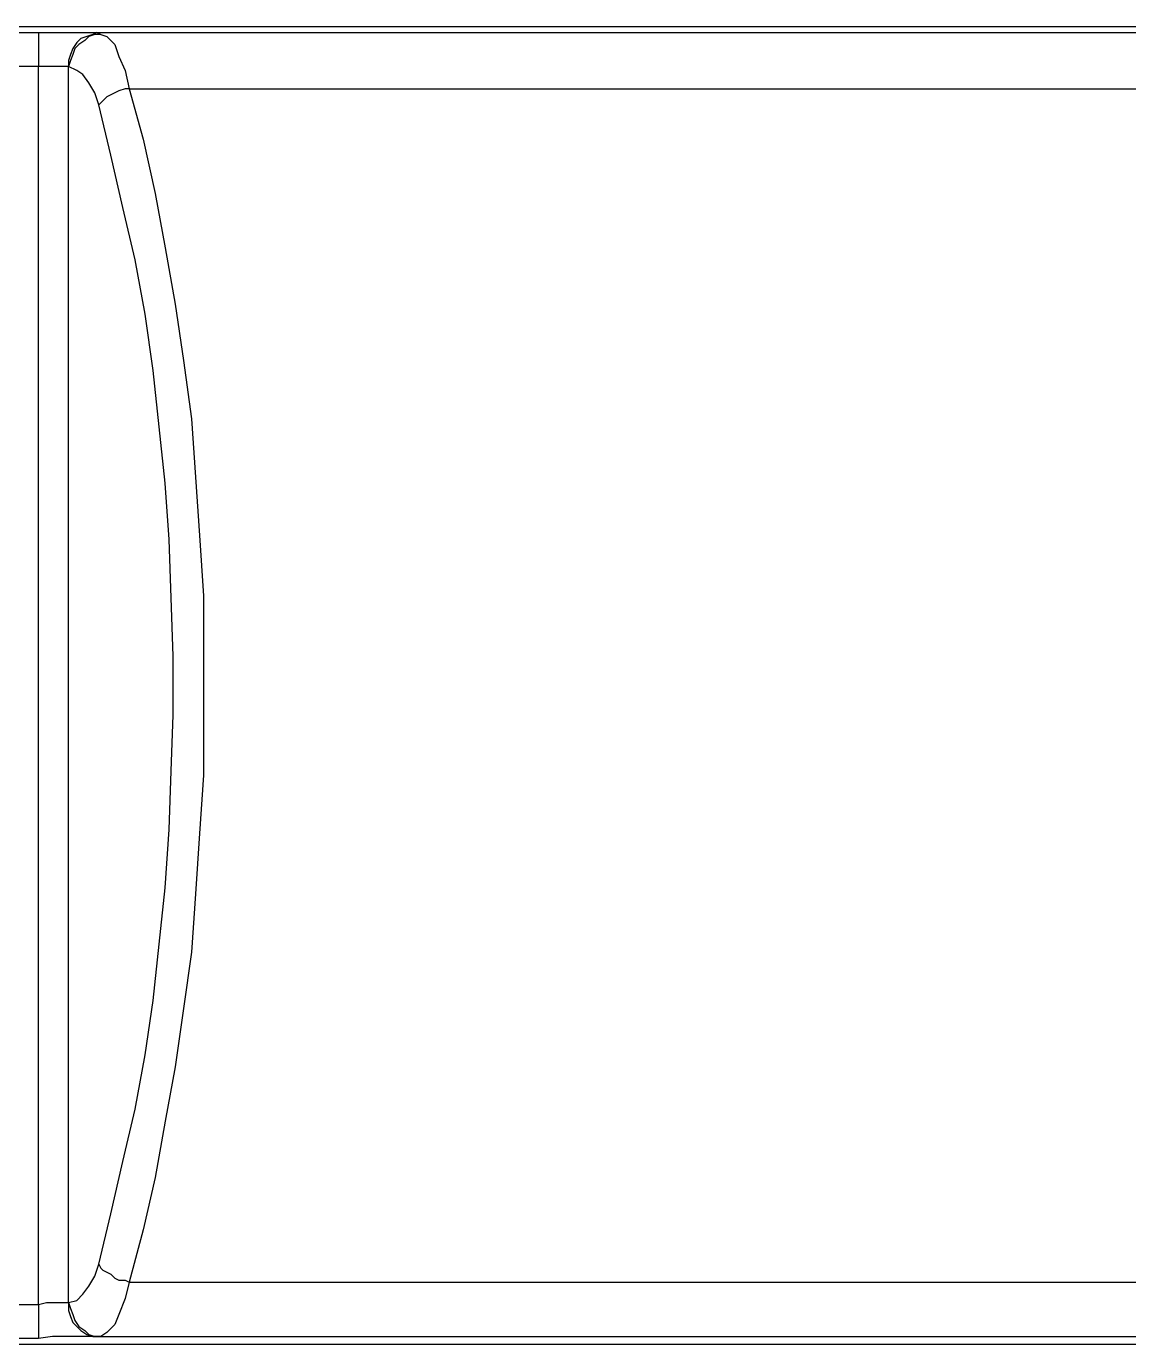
# Model space of a CAD drawing. Header units: centimetres. Extents: x -8.4 to 3.7, y -7.8 to 8.
# Drawn here: x -4.096 to -3.129, y 0.713 to 1.87 of the extents above; entities that cross this region are included whole.
import ezdxf

# ---------------------------------------------------------------- set-up
doc = ezdxf.new("R2010")
doc.units = ezdxf.units.CM
doc.header["$MEASUREMENT"] = 0
doc.layers.add('Layer 1', color=7, linetype='Continuous')

msp = doc.modelspace()

# ---------------------------------------------------------------- linework, layer by layer
at = {"layer": 'Layer 1', "lineweight": 25}
for points in [[(-5.72329, 1.86954), (-5.72329, 1.86954), (-2.46998, 1.86954), (-2.46998, 1.86954)], [(-4.10634, 1.86425), (-4.10634, 1.86425), (-4.08516, 1.86425), (-4.08516, 1.86425)], [(-4.03397, 1.86425), (-4.03397, 1.86425), (-2.24579, 1.86425), (-2.24579, 1.86425)], [(-4.03397, 1.86425), (-4.03397, 1.86425), (-4.03044, 1.86248), (-4.03044, 1.86248)], [(-4.08516, 1.83424), (-4.08516, 1.83424), (-4.10634, 1.83424), (-4.10634, 1.83424)], [(-4.08516, 0.74863), (-4.08516, 0.74863), (-4.08516, 1.83424), (-4.08516, 1.83424)], [(-4.05868, 0.7504), (-4.05868, 0.7504), (-4.05868, 1.83424), (-4.05868, 1.83424)], [(-4.05868, 1.83424), (-4.05868, 1.83424), (-4.05868, 1.83424), (-4.05868, 1.83424)], [(-4.00573, 1.81482), (-4.00573, 1.81482), (-2.27404, 1.81482), (-2.27404, 1.81482)], [(-4.00573, 0.76805), (-4.00573, 0.76805), (-2.27404, 0.76805), (-2.27404, 0.76805)], [(-4.10634, 0.74863), (-4.10634, 0.74863), (-4.08516, 0.74863), (-4.08516, 0.74863)], [(-4.05868, 0.7504), (-4.05868, 0.7504), (-4.05868, 0.7504), (-4.05868, 0.7504)], [(-4.08516, 0.71862), (-4.08516, 0.71862), (-4.10634, 0.71862), (-4.10634, 0.71862)], [(-4.03397, 0.72039), (-4.03397, 0.72039), (-2.24579, 0.72039), (-2.24579, 0.72039)], [(-4.03044, 0.72039), (-4.03044, 0.72039), (-4.03397, 0.72039), (-4.03397, 0.72039)], [(-2.46998, 0.71332), (-2.46998, 0.71332), (-5.72329, 0.71332), (-5.72329, 0.71332)]]:
    msp.add_open_spline(points, degree=3, dxfattribs=at)
for points, knots in [([(-4.08516, 1.86425), (-4.08516, 1.86425), (-4.0728, 1.86425), (-4.0728, 1.86425), (-4.0728, 1.86425), (-4.0728, 1.86425), (-4.06045, 1.86425), (-4.06045, 1.86425), (-4.06045, 1.86425), (-4.06045, 1.86425), (-4.04986, 1.86425), (-4.04986, 1.86425), (-4.04986, 1.86425), (-4.04986, 1.86425), (-4.04103, 1.86425), (-4.04103, 1.86425), (-4.04103, 1.86425), (-4.04103, 1.86425), (-4.03397, 1.86425), (-4.03397, 1.86425)], [0, 0, 0, 0, 0.1666667, 0.1666667, 0.1666667, 0.1666667, 0.3333333, 0.3333333, 0.3333333, 0.3333333, 0.5, 0.5, 0.5, 0.5, 0.6666667, 0.6666667, 0.6666667, 0.6666667, 1, 1, 1, 1]), ([(-4.08516, 1.86425), (-4.08516, 1.86425), (-4.08516, 1.86425), (-4.08516, 1.86425), (-4.08516, 1.86425), (-4.08516, 1.86425), (-4.08516, 1.86248), (-4.08516, 1.86248), (-4.08516, 1.86248), (-4.08516, 1.86248), (-4.08516, 1.85895), (-4.08516, 1.85895), (-4.08516, 1.85895), (-4.08516, 1.85895), (-4.08516, 1.85542), (-4.08516, 1.85542), (-4.08516, 1.85542), (-4.08516, 1.85542), (-4.08516, 1.85013), (-4.08516, 1.85013), (-4.08516, 1.85013), (-4.08516, 1.85013), (-4.08516, 1.84483), (-4.08516, 1.84483), (-4.08516, 1.84483), (-4.08516, 1.84483), (-4.08516, 1.83954), (-4.08516, 1.83954), (-4.08516, 1.83954), (-4.08516, 1.83954), (-4.08516, 1.83424), (-4.08516, 1.83424)], [0, 0, 0, 0, 0.1111111, 0.1111111, 0.1111111, 0.1111111, 0.2222222, 0.2222222, 0.2222222, 0.2222222, 0.3333333, 0.3333333, 0.3333333, 0.3333333, 0.4444444, 0.4444444, 0.4444444, 0.4444444, 0.5555556, 0.5555556, 0.5555556, 0.5555556, 0.6666667, 0.6666667, 0.6666667, 0.6666667, 0.7777778, 0.7777778, 0.7777778, 0.7777778, 1, 1, 1, 1]), ([(-4.03397, 1.86425), (-4.03397, 1.86425), (-4.0375, 1.86248), (-4.0375, 1.86248), (-4.0375, 1.86248), (-4.0375, 1.86248), (-4.04279, 1.86072), (-4.04279, 1.86072), (-4.04279, 1.86072), (-4.04279, 1.86072), (-4.04809, 1.85895), (-4.04809, 1.85895), (-4.04809, 1.85895), (-4.04809, 1.85895), (-4.05162, 1.85542), (-4.05162, 1.85542), (-4.05162, 1.85542), (-4.05162, 1.85542), (-4.05515, 1.85013), (-4.05515, 1.85013), (-4.05515, 1.85013), (-4.05515, 1.85013), (-4.05692, 1.84483), (-4.05692, 1.84483), (-4.05692, 1.84483), (-4.05692, 1.84483), (-4.05868, 1.83954), (-4.05868, 1.83954), (-4.05868, 1.83954), (-4.05868, 1.83954), (-4.05868, 1.83424), (-4.05868, 1.83424)], [0, 0, 0, 0, 0.1111111, 0.1111111, 0.1111111, 0.1111111, 0.2222222, 0.2222222, 0.2222222, 0.2222222, 0.3333333, 0.3333333, 0.3333333, 0.3333333, 0.4444444, 0.4444444, 0.4444444, 0.4444444, 0.5555556, 0.5555556, 0.5555556, 0.5555556, 0.6666667, 0.6666667, 0.6666667, 0.6666667, 0.7777778, 0.7777778, 0.7777778, 0.7777778, 1, 1, 1, 1]), ([(-4.03044, 1.86248), (-4.03044, 1.86248), (-4.03573, 1.86248), (-4.03573, 1.86248), (-4.03573, 1.86248), (-4.03573, 1.86248), (-4.04103, 1.86072), (-4.04103, 1.86072), (-4.04103, 1.86072), (-4.04103, 1.86072), (-4.04456, 1.85719), (-4.04456, 1.85719), (-4.04456, 1.85719), (-4.04456, 1.85719), (-4.04986, 1.85366), (-4.04986, 1.85366), (-4.04986, 1.85366), (-4.04986, 1.85366), (-4.05339, 1.85013), (-4.05339, 1.85013), (-4.05339, 1.85013), (-4.05339, 1.85013), (-4.05515, 1.84483), (-4.05515, 1.84483), (-4.05515, 1.84483), (-4.05515, 1.84483), (-4.05692, 1.83954), (-4.05692, 1.83954), (-4.05692, 1.83954), (-4.05692, 1.83954), (-4.05868, 1.83424), (-4.05868, 1.83424)], [0, 0, 0, 0, 0.1111111, 0.1111111, 0.1111111, 0.1111111, 0.2222222, 0.2222222, 0.2222222, 0.2222222, 0.3333333, 0.3333333, 0.3333333, 0.3333333, 0.4444444, 0.4444444, 0.4444444, 0.4444444, 0.5555556, 0.5555556, 0.5555556, 0.5555556, 0.6666667, 0.6666667, 0.6666667, 0.6666667, 0.7777778, 0.7777778, 0.7777778, 0.7777778, 1, 1, 1, 1]), ([(-4.03044, 1.86248), (-4.03044, 1.86248), (-4.02514, 1.86072), (-4.02514, 1.86072), (-4.02514, 1.86072), (-4.02514, 1.86072), (-4.01808, 1.85366), (-4.01808, 1.85366), (-4.01808, 1.85366), (-4.01808, 1.85366), (-4.01455, 1.84306), (-4.01455, 1.84306), (-4.01455, 1.84306), (-4.01455, 1.84306), (-4.00925, 1.83071), (-4.00925, 1.83071), (-4.00925, 1.83071), (-4.00925, 1.83071), (-4.00573, 1.81482), (-4.00573, 1.81482)], [0, 0, 0, 0, 0.1666667, 0.1666667, 0.1666667, 0.1666667, 0.3333333, 0.3333333, 0.3333333, 0.3333333, 0.5, 0.5, 0.5, 0.5, 0.6666667, 0.6666667, 0.6666667, 0.6666667, 1, 1, 1, 1]), ([(-4.05868, 1.83424), (-4.05868, 1.83424), (-4.06221, 1.83424), (-4.06221, 1.83424), (-4.06221, 1.83424), (-4.06221, 1.83424), (-4.06751, 1.83424), (-4.06751, 1.83424), (-4.06751, 1.83424), (-4.06751, 1.83424), (-4.0728, 1.83424), (-4.0728, 1.83424), (-4.0728, 1.83424), (-4.0728, 1.83424), (-4.0781, 1.83424), (-4.0781, 1.83424), (-4.0781, 1.83424), (-4.0781, 1.83424), (-4.08516, 1.83424), (-4.08516, 1.83424)], [0, 0, 0, 0, 0.1666667, 0.1666667, 0.1666667, 0.1666667, 0.3333333, 0.3333333, 0.3333333, 0.3333333, 0.5, 0.5, 0.5, 0.5, 0.6666667, 0.6666667, 0.6666667, 0.6666667, 1, 1, 1, 1]), ([(-4.0322, 1.8007), (-4.0322, 1.8007), (-4.03573, 1.81129), (-4.03573, 1.81129), (-4.03573, 1.81129), (-4.03573, 1.81129), (-4.04103, 1.82012), (-4.04103, 1.82012), (-4.04103, 1.82012), (-4.04103, 1.82012), (-4.04632, 1.82718), (-4.04632, 1.82718), (-4.04632, 1.82718), (-4.04632, 1.82718), (-4.05162, 1.83071), (-4.05162, 1.83071), (-4.05162, 1.83071), (-4.05162, 1.83071), (-4.05868, 1.83424), (-4.05868, 1.83424)], [0, 0, 0, 0, 0.1666667, 0.1666667, 0.1666667, 0.1666667, 0.3333333, 0.3333333, 0.3333333, 0.3333333, 0.5, 0.5, 0.5, 0.5, 0.6666667, 0.6666667, 0.6666667, 0.6666667, 1, 1, 1, 1]), ([(-4.00573, 1.81482), (-4.00573, 1.81482), (-4.00925, 1.81482), (-4.00925, 1.81482), (-4.00925, 1.81482), (-4.00925, 1.81482), (-4.01455, 1.81306), (-4.01455, 1.81306), (-4.01455, 1.81306), (-4.01455, 1.81306), (-4.01808, 1.81129), (-4.01808, 1.81129), (-4.01808, 1.81129), (-4.01808, 1.81129), (-4.02161, 1.80952), (-4.02161, 1.80952), (-4.02161, 1.80952), (-4.02161, 1.80952), (-4.02514, 1.80776), (-4.02514, 1.80776), (-4.02514, 1.80776), (-4.02514, 1.80776), (-4.02867, 1.80423), (-4.02867, 1.80423), (-4.02867, 1.80423), (-4.02867, 1.80423), (-4.03044, 1.80246), (-4.03044, 1.80246), (-4.03044, 1.80246), (-4.03044, 1.80246), (-4.0322, 1.8007), (-4.0322, 1.8007)], [0, 0, 0, 0, 0.1111111, 0.1111111, 0.1111111, 0.1111111, 0.2222222, 0.2222222, 0.2222222, 0.2222222, 0.3333333, 0.3333333, 0.3333333, 0.3333333, 0.4444444, 0.4444444, 0.4444444, 0.4444444, 0.5555556, 0.5555556, 0.5555556, 0.5555556, 0.6666667, 0.6666667, 0.6666667, 0.6666667, 0.7777778, 0.7777778, 0.7777778, 0.7777778, 1, 1, 1, 1]), ([(-4.00573, 1.81482), (-4.00573, 1.81482), (-3.99337, 1.77069), (-3.99337, 1.77069), (-3.99337, 1.77069), (-3.99337, 1.77069), (-3.98277, 1.72303), (-3.98277, 1.72303), (-3.98277, 1.72303), (-3.98277, 1.72303), (-3.97395, 1.67537), (-3.97395, 1.67537), (-3.97395, 1.67537), (-3.97395, 1.67537), (-3.96513, 1.62595), (-3.96513, 1.62595), (-3.96513, 1.62595), (-3.96513, 1.62595), (-3.95807, 1.57652), (-3.95807, 1.57652), (-3.95807, 1.57652), (-3.95807, 1.57652), (-3.951, 1.52533), (-3.951, 1.52533), (-3.951, 1.52533), (-3.951, 1.52533), (-3.94747, 1.47414), (-3.94747, 1.47414), (-3.94747, 1.47414), (-3.94747, 1.47414), (-3.94394, 1.42294), (-3.94394, 1.42294), (-3.94394, 1.42294), (-3.94394, 1.42294), (-3.94041, 1.36999), (-3.94041, 1.36999), (-3.94041, 1.36999), (-3.94041, 1.36999), (-3.94041, 1.31879), (-3.94041, 1.31879), (-3.94041, 1.31879), (-3.94041, 1.31879), (-3.94041, 1.26584), (-3.94041, 1.26584), (-3.94041, 1.26584), (-3.94041, 1.26584), (-3.94041, 1.21289), (-3.94041, 1.21289), (-3.94041, 1.21289), (-3.94041, 1.21289), (-3.94394, 1.16169), (-3.94394, 1.16169), (-3.94394, 1.16169), (-3.94394, 1.16169), (-3.94747, 1.10874), (-3.94747, 1.10874), (-3.94747, 1.10874), (-3.94747, 1.10874), (-3.951, 1.05754), (-3.951, 1.05754), (-3.951, 1.05754), (-3.951, 1.05754), (-3.95807, 1.00812), (-3.95807, 1.00812), (-3.95807, 1.00812), (-3.95807, 1.00812), (-3.96513, 0.95693), (-3.96513, 0.95693), (-3.96513, 0.95693), (-3.96513, 0.95693), (-3.97395, 0.90927), (-3.97395, 0.90927), (-3.97395, 0.90927), (-3.97395, 0.90927), (-3.98277, 0.85984), (-3.98277, 0.85984), (-3.98277, 0.85984), (-3.98277, 0.85984), (-3.99337, 0.81394), (-3.99337, 0.81394), (-3.99337, 0.81394), (-3.99337, 0.81394), (-4.00573, 0.76805), (-4.00573, 0.76805)], [0, 0, 0, 0, 0.0454545, 0.0454545, 0.0454545, 0.0454545, 0.0909091, 0.0909091, 0.0909091, 0.0909091, 0.1363636, 0.1363636, 0.1363636, 0.1363636, 0.1818182, 0.1818182, 0.1818182, 0.1818182, 0.2272727, 0.2272727, 0.2272727, 0.2272727, 0.2727273, 0.2727273, 0.2727273, 0.2727273, 0.3181818, 0.3181818, 0.3181818, 0.3181818, 0.3636364, 0.3636364, 0.3636364, 0.3636364, 0.4090909, 0.4090909, 0.4090909, 0.4090909, 0.4545455, 0.4545455, 0.4545455, 0.4545455, 0.5, 0.5, 0.5, 0.5, 0.5454545, 0.5454545, 0.5454545, 0.5454545, 0.5909091, 0.5909091, 0.5909091, 0.5909091, 0.6363636, 0.6363636, 0.6363636, 0.6363636, 0.6818182, 0.6818182, 0.6818182, 0.6818182, 0.7272727, 0.7272727, 0.7272727, 0.7272727, 0.7727273, 0.7727273, 0.7727273, 0.7727273, 0.8181818, 0.8181818, 0.8181818, 0.8181818, 0.8636364, 0.8636364, 0.8636364, 0.8636364, 0.9090909, 0.9090909, 0.9090909, 0.9090909, 1, 1, 1, 1]), ([(-4.0322, 0.78394), (-4.0322, 0.78394), (-4.02161, 0.82807), (-4.02161, 0.82807), (-4.02161, 0.82807), (-4.02161, 0.82807), (-4.01102, 0.87396), (-4.01102, 0.87396), (-4.01102, 0.87396), (-4.01102, 0.87396), (-4.00043, 0.91985), (-4.00043, 0.91985), (-4.00043, 0.91985), (-4.00043, 0.91985), (-3.9916, 0.96752), (-3.9916, 0.96752), (-3.9916, 0.96752), (-3.9916, 0.96752), (-3.98454, 1.01518), (-3.98454, 1.01518), (-3.98454, 1.01518), (-3.98454, 1.01518), (-3.97925, 1.0646), (-3.97925, 1.0646), (-3.97925, 1.0646), (-3.97925, 1.0646), (-3.97395, 1.11403), (-3.97395, 1.11403), (-3.97395, 1.11403), (-3.97395, 1.11403), (-3.97042, 1.16522), (-3.97042, 1.16522), (-3.97042, 1.16522), (-3.97042, 1.16522), (-3.96865, 1.21641), (-3.96865, 1.21641), (-3.96865, 1.21641), (-3.96865, 1.21641), (-3.96689, 1.26584), (-3.96689, 1.26584), (-3.96689, 1.26584), (-3.96689, 1.26584), (-3.96689, 1.31703), (-3.96689, 1.31703), (-3.96689, 1.31703), (-3.96689, 1.31703), (-3.96865, 1.36822), (-3.96865, 1.36822), (-3.96865, 1.36822), (-3.96865, 1.36822), (-3.97042, 1.41942), (-3.97042, 1.41942), (-3.97042, 1.41942), (-3.97042, 1.41942), (-3.97395, 1.46884), (-3.97395, 1.46884), (-3.97395, 1.46884), (-3.97395, 1.46884), (-3.97925, 1.51827), (-3.97925, 1.51827), (-3.97925, 1.51827), (-3.97925, 1.51827), (-3.98454, 1.56769), (-3.98454, 1.56769), (-3.98454, 1.56769), (-3.98454, 1.56769), (-3.9916, 1.61712), (-3.9916, 1.61712), (-3.9916, 1.61712), (-3.9916, 1.61712), (-4.00043, 1.66478), (-4.00043, 1.66478), (-4.00043, 1.66478), (-4.00043, 1.66478), (-4.01102, 1.71068), (-4.01102, 1.71068), (-4.01102, 1.71068), (-4.01102, 1.71068), (-4.02161, 1.75657), (-4.02161, 1.75657), (-4.02161, 1.75657), (-4.02161, 1.75657), (-4.0322, 1.8007), (-4.0322, 1.8007)], [0, 0, 0, 0, 0.0454545, 0.0454545, 0.0454545, 0.0454545, 0.0909091, 0.0909091, 0.0909091, 0.0909091, 0.1363636, 0.1363636, 0.1363636, 0.1363636, 0.1818182, 0.1818182, 0.1818182, 0.1818182, 0.2272727, 0.2272727, 0.2272727, 0.2272727, 0.2727273, 0.2727273, 0.2727273, 0.2727273, 0.3181818, 0.3181818, 0.3181818, 0.3181818, 0.3636364, 0.3636364, 0.3636364, 0.3636364, 0.4090909, 0.4090909, 0.4090909, 0.4090909, 0.4545455, 0.4545455, 0.4545455, 0.4545455, 0.5, 0.5, 0.5, 0.5, 0.5454545, 0.5454545, 0.5454545, 0.5454545, 0.5909091, 0.5909091, 0.5909091, 0.5909091, 0.6363636, 0.6363636, 0.6363636, 0.6363636, 0.6818182, 0.6818182, 0.6818182, 0.6818182, 0.7272727, 0.7272727, 0.7272727, 0.7272727, 0.7727273, 0.7727273, 0.7727273, 0.7727273, 0.8181818, 0.8181818, 0.8181818, 0.8181818, 0.8636364, 0.8636364, 0.8636364, 0.8636364, 0.9090909, 0.9090909, 0.9090909, 0.9090909, 1, 1, 1, 1]), ([(-4.05868, 0.7504), (-4.05868, 0.7504), (-4.05162, 0.75216), (-4.05162, 0.75216), (-4.05162, 0.75216), (-4.05162, 0.75216), (-4.04632, 0.75746), (-4.04632, 0.75746), (-4.04632, 0.75746), (-4.04632, 0.75746), (-4.04103, 0.76452), (-4.04103, 0.76452), (-4.04103, 0.76452), (-4.04103, 0.76452), (-4.03573, 0.77334), (-4.03573, 0.77334), (-4.03573, 0.77334), (-4.03573, 0.77334), (-4.0322, 0.78394), (-4.0322, 0.78394)], [0, 0, 0, 0, 0.1666667, 0.1666667, 0.1666667, 0.1666667, 0.3333333, 0.3333333, 0.3333333, 0.3333333, 0.5, 0.5, 0.5, 0.5, 0.6666667, 0.6666667, 0.6666667, 0.6666667, 1, 1, 1, 1]), ([(-4.0322, 0.78394), (-4.0322, 0.78394), (-4.03044, 0.7804), (-4.03044, 0.7804), (-4.03044, 0.7804), (-4.03044, 0.7804), (-4.02867, 0.77864), (-4.02867, 0.77864), (-4.02867, 0.77864), (-4.02867, 0.77864), (-4.02514, 0.77687), (-4.02514, 0.77687), (-4.02514, 0.77687), (-4.02514, 0.77687), (-4.02161, 0.77511), (-4.02161, 0.77511), (-4.02161, 0.77511), (-4.02161, 0.77511), (-4.01808, 0.77158), (-4.01808, 0.77158), (-4.01808, 0.77158), (-4.01808, 0.77158), (-4.01455, 0.76981), (-4.01455, 0.76981), (-4.01455, 0.76981), (-4.01455, 0.76981), (-4.00925, 0.76981), (-4.00925, 0.76981), (-4.00925, 0.76981), (-4.00925, 0.76981), (-4.00573, 0.76805), (-4.00573, 0.76805)], [0, 0, 0, 0, 0.1111111, 0.1111111, 0.1111111, 0.1111111, 0.2222222, 0.2222222, 0.2222222, 0.2222222, 0.3333333, 0.3333333, 0.3333333, 0.3333333, 0.4444444, 0.4444444, 0.4444444, 0.4444444, 0.5555556, 0.5555556, 0.5555556, 0.5555556, 0.6666667, 0.6666667, 0.6666667, 0.6666667, 0.7777778, 0.7777778, 0.7777778, 0.7777778, 1, 1, 1, 1]), ([(-4.00573, 0.76805), (-4.00573, 0.76805), (-4.00925, 0.75392), (-4.00925, 0.75392), (-4.00925, 0.75392), (-4.00925, 0.75392), (-4.01455, 0.7398), (-4.01455, 0.7398), (-4.01455, 0.7398), (-4.01455, 0.7398), (-4.01808, 0.73098), (-4.01808, 0.73098), (-4.01808, 0.73098), (-4.01808, 0.73098), (-4.02514, 0.72392), (-4.02514, 0.72392), (-4.02514, 0.72392), (-4.02514, 0.72392), (-4.03044, 0.72039), (-4.03044, 0.72039)], [0, 0, 0, 0, 0.1666667, 0.1666667, 0.1666667, 0.1666667, 0.3333333, 0.3333333, 0.3333333, 0.3333333, 0.5, 0.5, 0.5, 0.5, 0.6666667, 0.6666667, 0.6666667, 0.6666667, 1, 1, 1, 1]), ([(-4.08516, 0.74863), (-4.08516, 0.74863), (-4.0781, 0.7504), (-4.0781, 0.7504), (-4.0781, 0.7504), (-4.0781, 0.7504), (-4.0728, 0.7504), (-4.0728, 0.7504), (-4.0728, 0.7504), (-4.0728, 0.7504), (-4.06751, 0.7504), (-4.06751, 0.7504), (-4.06751, 0.7504), (-4.06751, 0.7504), (-4.06221, 0.7504), (-4.06221, 0.7504), (-4.06221, 0.7504), (-4.06221, 0.7504), (-4.05868, 0.7504), (-4.05868, 0.7504)], [0, 0, 0, 0, 0.1666667, 0.1666667, 0.1666667, 0.1666667, 0.3333333, 0.3333333, 0.3333333, 0.3333333, 0.5, 0.5, 0.5, 0.5, 0.6666667, 0.6666667, 0.6666667, 0.6666667, 1, 1, 1, 1]), ([(-4.08516, 0.74863), (-4.08516, 0.74863), (-4.08516, 0.74334), (-4.08516, 0.74334), (-4.08516, 0.74334), (-4.08516, 0.74334), (-4.08516, 0.73804), (-4.08516, 0.73804), (-4.08516, 0.73804), (-4.08516, 0.73804), (-4.08516, 0.73274), (-4.08516, 0.73274), (-4.08516, 0.73274), (-4.08516, 0.73274), (-4.08516, 0.72921), (-4.08516, 0.72921), (-4.08516, 0.72921), (-4.08516, 0.72921), (-4.08516, 0.72392), (-4.08516, 0.72392), (-4.08516, 0.72392), (-4.08516, 0.72392), (-4.08516, 0.72215), (-4.08516, 0.72215), (-4.08516, 0.72215), (-4.08516, 0.72215), (-4.08516, 0.72039), (-4.08516, 0.72039), (-4.08516, 0.72039), (-4.08516, 0.72039), (-4.08516, 0.71862), (-4.08516, 0.71862)], [0, 0, 0, 0, 0.1111111, 0.1111111, 0.1111111, 0.1111111, 0.2222222, 0.2222222, 0.2222222, 0.2222222, 0.3333333, 0.3333333, 0.3333333, 0.3333333, 0.4444444, 0.4444444, 0.4444444, 0.4444444, 0.5555556, 0.5555556, 0.5555556, 0.5555556, 0.6666667, 0.6666667, 0.6666667, 0.6666667, 0.7777778, 0.7777778, 0.7777778, 0.7777778, 1, 1, 1, 1]), ([(-4.05868, 0.7504), (-4.05868, 0.7504), (-4.05692, 0.7451), (-4.05692, 0.7451), (-4.05692, 0.7451), (-4.05692, 0.7451), (-4.05515, 0.7398), (-4.05515, 0.7398), (-4.05515, 0.7398), (-4.05515, 0.7398), (-4.05339, 0.73451), (-4.05339, 0.73451), (-4.05339, 0.73451), (-4.05339, 0.73451), (-4.04986, 0.72921), (-4.04986, 0.72921), (-4.04986, 0.72921), (-4.04986, 0.72921), (-4.04456, 0.72568), (-4.04456, 0.72568), (-4.04456, 0.72568), (-4.04456, 0.72568), (-4.04103, 0.72215), (-4.04103, 0.72215), (-4.04103, 0.72215), (-4.04103, 0.72215), (-4.03573, 0.72039), (-4.03573, 0.72039), (-4.03573, 0.72039), (-4.03573, 0.72039), (-4.03044, 0.72039), (-4.03044, 0.72039)], [0, 0, 0, 0, 0.1111111, 0.1111111, 0.1111111, 0.1111111, 0.2222222, 0.2222222, 0.2222222, 0.2222222, 0.3333333, 0.3333333, 0.3333333, 0.3333333, 0.4444444, 0.4444444, 0.4444444, 0.4444444, 0.5555556, 0.5555556, 0.5555556, 0.5555556, 0.6666667, 0.6666667, 0.6666667, 0.6666667, 0.7777778, 0.7777778, 0.7777778, 0.7777778, 1, 1, 1, 1]), ([(-4.05868, 0.7504), (-4.05868, 0.7504), (-4.05868, 0.74334), (-4.05868, 0.74334), (-4.05868, 0.74334), (-4.05868, 0.74334), (-4.05692, 0.73804), (-4.05692, 0.73804), (-4.05692, 0.73804), (-4.05692, 0.73804), (-4.05515, 0.73274), (-4.05515, 0.73274), (-4.05515, 0.73274), (-4.05515, 0.73274), (-4.05162, 0.72921), (-4.05162, 0.72921), (-4.05162, 0.72921), (-4.05162, 0.72921), (-4.04809, 0.72568), (-4.04809, 0.72568), (-4.04809, 0.72568), (-4.04809, 0.72568), (-4.04279, 0.72215), (-4.04279, 0.72215), (-4.04279, 0.72215), (-4.04279, 0.72215), (-4.0375, 0.72039), (-4.0375, 0.72039), (-4.0375, 0.72039), (-4.0375, 0.72039), (-4.03397, 0.72039), (-4.03397, 0.72039)], [0, 0, 0, 0, 0.1111111, 0.1111111, 0.1111111, 0.1111111, 0.2222222, 0.2222222, 0.2222222, 0.2222222, 0.3333333, 0.3333333, 0.3333333, 0.3333333, 0.4444444, 0.4444444, 0.4444444, 0.4444444, 0.5555556, 0.5555556, 0.5555556, 0.5555556, 0.6666667, 0.6666667, 0.6666667, 0.6666667, 0.7777778, 0.7777778, 0.7777778, 0.7777778, 1, 1, 1, 1]), ([(-4.03397, 0.72039), (-4.03397, 0.72039), (-4.04103, 0.72039), (-4.04103, 0.72039), (-4.04103, 0.72039), (-4.04103, 0.72039), (-4.04986, 0.72039), (-4.04986, 0.72039), (-4.04986, 0.72039), (-4.04986, 0.72039), (-4.06045, 0.72039), (-4.06045, 0.72039), (-4.06045, 0.72039), (-4.06045, 0.72039), (-4.0728, 0.72039), (-4.0728, 0.72039), (-4.0728, 0.72039), (-4.0728, 0.72039), (-4.08516, 0.71862), (-4.08516, 0.71862)], [0, 0, 0, 0, 0.1666667, 0.1666667, 0.1666667, 0.1666667, 0.3333333, 0.3333333, 0.3333333, 0.3333333, 0.5, 0.5, 0.5, 0.5, 0.6666667, 0.6666667, 0.6666667, 0.6666667, 1, 1, 1, 1])]:
    msp.add_open_spline(points, degree=3, knots=knots, dxfattribs=at)

doc.saveas('drawing.dxf')
